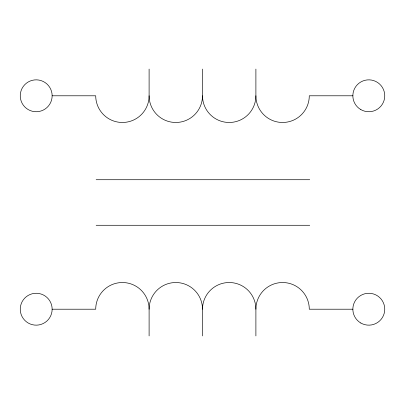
<?xml version="1.0" encoding="UTF-8"?>
<svg xmlns="http://www.w3.org/2000/svg" width="405" height="405" viewBox="0 0 405 405"><rect width="100%" height="100%" fill="white"/><g stroke="black" fill="none" stroke-linecap="round" stroke-linejoin="round"><path stroke-width="0.61" d="M52.144 95.788A15.947 15.947 0 0 0 28.223 81.977A15.947 15.947 0 0 0 28.223 109.598A15.947 15.947 0 0 0 52.144 95.788L95.712 95.788A26.695 26.695 0 0 0 122.411 122.482A26.695 26.695 0 0 0 149.106 95.788L149.106 69.088M309.734 95.788L352.856 95.788M96.157 179.719L309.734 179.719M96.157 225.281L309.734 225.281M52.144 309.212A15.947 15.947 0 0 1 28.223 323.023A15.947 15.947 0 0 1 28.223 295.402A15.947 15.947 0 0 1 52.144 309.212L95.712 309.212A26.695 26.695 0 0 1 122.411 282.518A26.695 26.695 0 0 1 149.106 309.212L149.106 335.912M309.734 309.212L352.856 309.212M255.894 69.088L255.894 95.788A26.695 26.695 0 0 0 282.589 122.482A26.695 26.695 0 0 0 309.288 95.788M202.5 335.912L202.5 309.212A26.695 26.695 0 0 1 229.195 282.518A26.695 26.695 0 0 1 255.894 309.212L255.894 335.912M202.5 69.088L202.5 95.788A26.695 26.695 0 0 1 175.805 122.482A26.695 26.695 0 0 1 149.106 95.788M149.106 309.212A26.695 26.695 0 0 1 175.805 282.518A26.695 26.695 0 0 1 202.5 309.212M255.894 309.212A26.695 26.695 0 0 1 282.589 282.518A26.695 26.695 0 0 1 309.288 309.212M255.894 95.788A26.695 26.695 0 0 1 229.195 122.482A26.695 26.695 0 0 1 202.5 95.788M360.83 323.023A15.947 15.947 0 0 0 384.75 309.212A15.947 15.947 0 0 0 360.83 295.402A15.947 15.947 0 0 0 360.83 323.023M360.83 109.598A15.947 15.947 0 0 0 384.75 95.788A15.947 15.947 0 0 0 360.83 81.977A15.947 15.947 0 0 0 360.83 109.598"/></g></svg>
